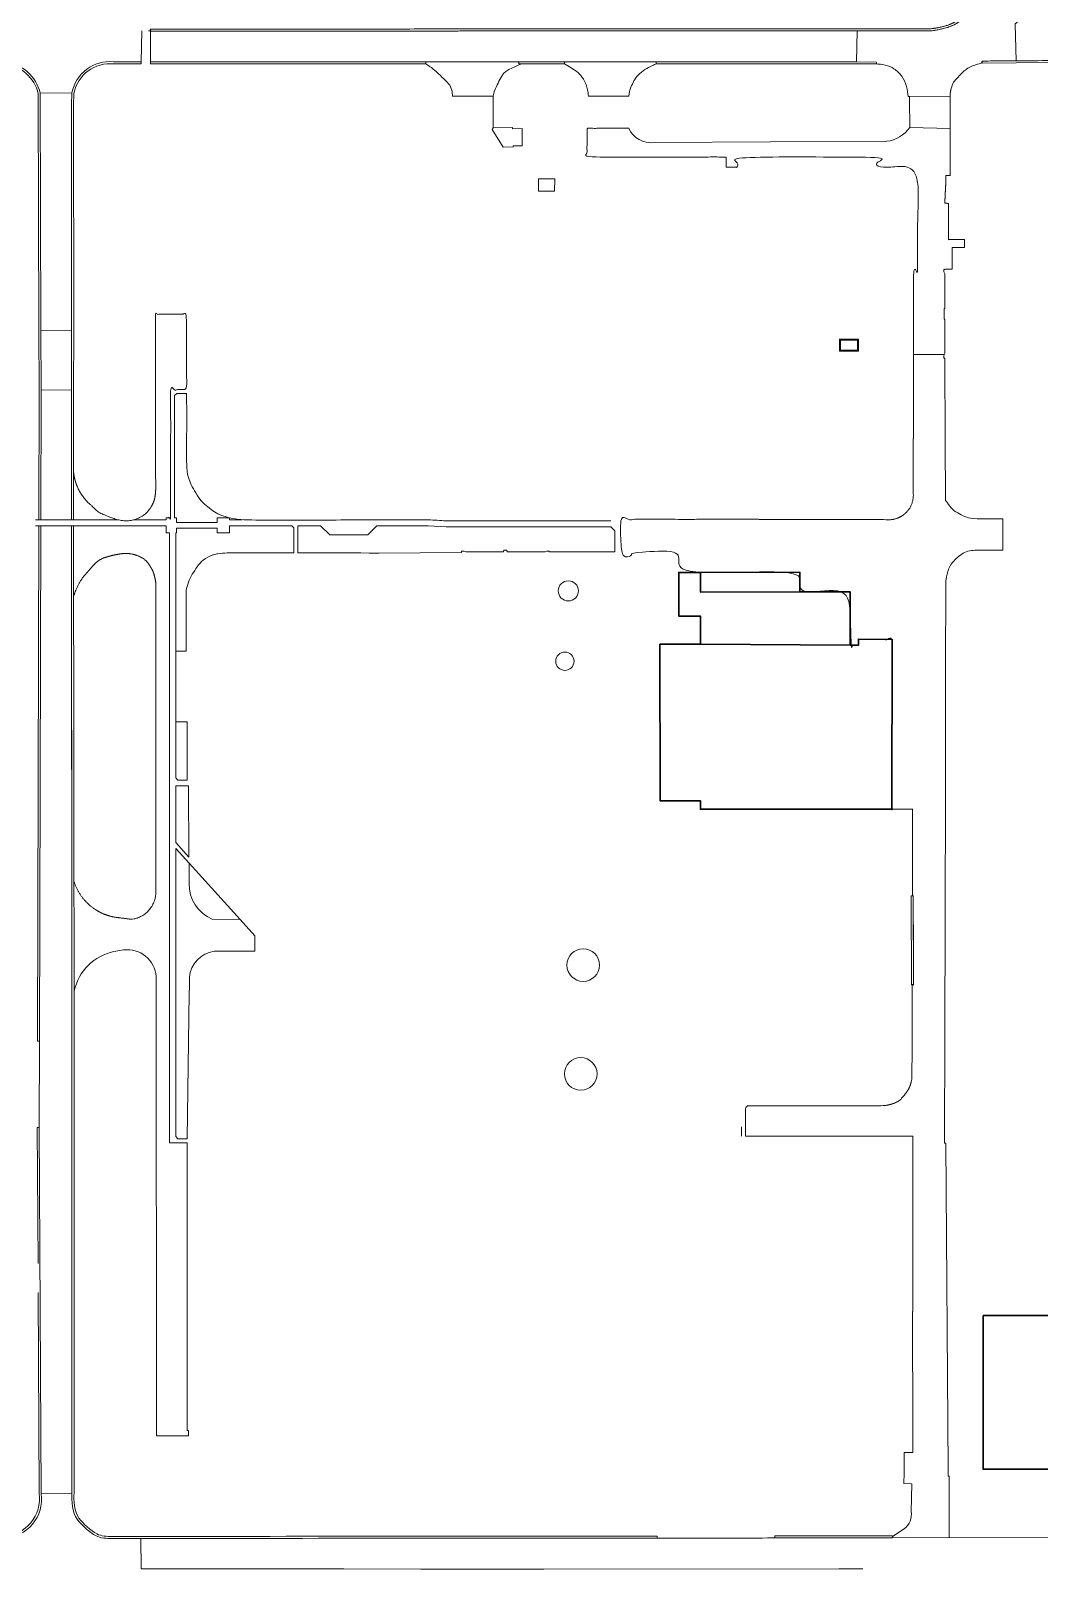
# Model space of a CAD drawing. Header units: millimetres. Extents: x 0 to 840, y 0 to 594.
# Drawn here: x 688.79 to 700.8, y 183.5 to 201.81 of the extents above; entities that cross this region are included whole.
import ezdxf

# ---------------------------------------------------------------- set-up
doc = ezdxf.new("R2010")
doc.units = ezdxf.units.MM
doc.layers.add('AC-0000-BESTAAND-co-06', color=1, linetype='Continuous')

msp = doc.modelspace()

# ---------------------------------------------------------------- linework, layer by layer
at = {"layer": 'AC-0000-BESTAAND-co-06', "linetype": 'Continuous', "lineweight": 13, "transparency": 33554687}
for p, q in [((690.109, 201.439), (690.114, 201.811)), ((698.621, 201.44), (698.627, 201.81)), ((688.906, 201.067), (689.284, 201.073)), ((694.295, 201.03), (693.814, 201.033)), ((699.252, 201.028), (699.734, 201.032)), ((699.255, 200.659), (699.736, 200.648)), ((688.915, 198.242), (689.28, 198.239)), ((699.669, 197.957), (699.298, 197.957)), ((688.916, 197.534), (689.279, 197.531)), ((689.303, 195.916), (689.303, 195.082)), ((690.677, 191.898), (690.677, 191.898)), ((689.284, 184.394), (688.918, 184.39))]:
    msp.add_line(p, q, dxfattribs=at)
at = {"layer": 'AC-0000-BESTAAND-co-06', "linetype": 'Continuous', "lineweight": 13, "transparency": 33554687, "flags": 128}
for points in [[(688.912, 195.988), (688.916, 197.534), (688.915, 198.242), (688.906, 201.067), (688.906, 201.067, 0.324421), (688.484, 201.436), (688.484, 201.436), (688.48, 201.436), (688.478, 201.869), (688.584, 201.924), (688.863, 201.924)], [(688.912, 195.988), (688.916, 197.534), (688.915, 198.242), (688.906, 201.067), (688.906, 201.067, 0.324421), (688.484, 201.436), (688.484, 201.436), (688.48, 201.436), (688.48, 201.414), (688.48, 201.414, -0.320714), (688.882, 201.06), (688.882, 201.06), (688.891, 198.242), (688.892, 197.534), (688.888, 195.988)], [(689.279, 195.988), (689.279, 197.531), (689.28, 198.239), (689.279, 200.927), (689.284, 201.073), (689.284, 201.073, -0.387185), (689.779, 201.44), (689.779, 201.44), (690.109, 201.439)], [(689.303, 195.988), (689.303, 196.557), (689.303, 197.532), (689.304, 198.239), (689.303, 200.927), (689.307, 201.065), (689.307, 201.065, -0.387185), (689.782, 201.416), (689.782, 201.416), (690.109, 201.415), (690.109, 201.439), (689.779, 201.44), (689.779, 201.44, 0.387185), (689.284, 201.073), (689.284, 201.073), (689.279, 200.927), (689.28, 198.239), (689.279, 197.531), (689.279, 196.557), (689.279, 195.988)], [(698.98, 200.494), (696.212, 200.478), (696.212, 200.478, -0.323645), (695.91, 200.649)], [(688.268, 183.858), (688.478, 183.859), (688.478, 183.859, 0.435748), (688.918, 184.39), (688.918, 184.39), (688.895, 188.751), (688.896, 189.782), (688.912, 195.916)], [(688.851, 195.916), (690.404, 195.916), (690.404, 195.832), (690.446, 195.832), (690.446, 188.571), (690.655, 188.571), (690.655, 185.143), (690.67, 185.143), (690.67, 185.083), (690.289, 185.083), (690.285, 190.549), (690.285, 190.549, 0.436082), (689.898, 190.866), (689.898, 190.866), (689.782, 190.846), (689.782, 190.846, 0.299808), (689.311, 190.379)], [(691.284, 191.228), (690.952, 191.234), (690.952, 191.234, -0.307854), (690.679, 191.656), (690.679, 191.656), (690.677, 191.898)], [(688.882, 186.787), (688.894, 184.394), (688.894, 184.394, -0.435748), (688.473, 183.883), (688.473, 183.883), (688.268, 183.882), (688.268, 183.858), (688.478, 183.859), (688.478, 183.859, 0.435748), (688.918, 184.39), (688.918, 184.39), (688.895, 188.751), (688.871, 188.751), (688.88, 187.135)], [(699.05, 183.868), (699.05, 183.881), (699.189, 183.975), (699.189, 183.975, 0.279234), (699.272, 184.181), (699.272, 184.181), (699.278, 184.511), (699.186, 184.512), (699.187, 184.64), (699.187, 184.882), (699.291, 184.882), (699.291, 185.842), (699.288, 185.842), (699.288, 186.562), (699.291, 186.562), (699.291, 186.611), (699.291, 188.651), (699.108, 188.651), (697.301, 188.651)], [(699.278, 184.511), (699.272, 184.181), (699.272, 184.181, -0.279234), (699.189, 183.975), (699.189, 183.975), (699.05, 183.881), (699.05, 183.868)]]:
    msp.add_lwpolyline(points, format="xyb", dxfattribs=at)
for points in [[(700.559, 201.932), (700.511, 201.894), (700.523, 201.452)], [(690.219, 201.441), (693.496, 201.442), (694.6, 201.441), (695.148, 201.442), (696.233, 201.442), (698.621, 201.44), (698.857, 201.437)], [(695.148, 201.442), (694.6, 201.441), (694.601, 201.416), (694.638, 201.417), (695.073, 201.416), (695.147, 201.417), (695.148, 201.442)], [(696.238, 201.417), (696.238, 201.442), (698.621, 201.44), (698.857, 201.437), (698.857, 201.415), (696.238, 201.417)], [(700.902, 201.431), (700.523, 201.428), (700.118, 201.426), (700.116, 201.448), (700.523, 201.452), (700.901, 201.455)], [(694.297, 200.653), (694.526, 200.658), (694.527, 200.643), (694.641, 200.645), (694.641, 200.441), (694.533, 200.44), (694.533, 200.428), (694.414, 200.423), (694.284, 200.634), (694.297, 200.653)], [(694.836, 199.902), (694.836, 200.047), (695.029, 200.046), (695.028, 199.902), (694.836, 199.902)], [(699.679, 196.219), (699.675, 196.929), (699.674, 197.913), (699.662, 197.913), (699.662, 197.943), (699.674, 197.969), (699.673, 198.377), (699.663, 198.377), (699.663, 198.503), (699.673, 198.503), (699.673, 198.693), (699.673, 198.915), (699.662, 198.939), (699.662, 198.969), (699.673, 198.969), (699.673, 198.971), (699.76, 198.971), (699.76, 199.013)], [(690.648, 197.491), (690.53, 197.491), (690.506, 197.467), (690.506, 196.012), (690.527, 196.012), (690.527, 195.956), (691.01, 195.956), (691.01, 196.012), (691.16, 196.012), (691.16, 195.988), (691.31, 195.988)], [(688.851, 195.988), (689.832, 195.988)], [(688.888, 195.916), (688.872, 189.782), (688.896, 189.782), (688.912, 195.916)], [(691.925, 195.594), (691.925, 195.891), (691.901, 195.916), (691.16, 195.916), (691.16, 195.832), (691.01, 195.832), (691.01, 195.888), (690.527, 195.888), (690.527, 195.832), (690.518, 195.832), (690.518, 192.914), (690.542, 192.889), (690.655, 192.889)], [(697.253, 188.76), (697.253, 188.651)], [(699.722, 183.868), (699.722, 184.603), (699.713, 184.603), (699.713, 184.684), (699.686, 188.565)], [(690.104, 183.86), (690.109, 183.497), (691.904, 183.497), (691.934, 183.497), (692.519, 183.496), (693.437, 183.495), (694.9, 183.495), (698.409, 183.497), (698.695, 183.499)], [(699.05, 183.868), (702.945, 183.87), (704.727, 183.871), (706.018, 183.87)]]:
    msp.add_lwpolyline(points, dxfattribs=at)
for points in [[(690.219, 201.441), (690.219, 201.417), (693.142, 201.416), (693.364, 201.417), (693.496, 201.416), (693.496, 201.442)], [(698.644, 198.137), (698.419, 198.137), (698.419, 197.996), (698.644, 197.996)], [(698.632, 198.125), (698.431, 198.125), (698.431, 198.008), (698.632, 198.008)], [(695.744, 195.605), (695.744, 195.855), (695.696, 195.903), (693.736, 195.903), (693.522, 195.916), (692.913, 195.916), (692.805, 195.808), (692.351, 195.808), (692.243, 195.916), (691.973, 195.916), (691.973, 195.594), (692.722, 195.593), (692.819, 195.592), (692.936, 195.592), (693.92, 195.598), (693.921, 195.616), (693.951, 195.616), (693.97, 195.606), (694.415, 195.607), (694.426, 195.628), (694.456, 195.628), (694.466, 195.607), (694.916, 195.607), (694.934, 195.616), (694.964, 195.616), (694.964, 195.607), (695.699, 195.607), (695.744, 195.606)], [(690.676, 191.97), (690.669, 192.82), (690.518, 192.82), (690.518, 192.145)], [(699.299, 190.45), (699.297, 191.512), (699.273, 191.512), (699.275, 190.45), (699.299, 190.45)], [(699.05, 183.892), (699.05, 183.868), (697.648, 183.865), (697.648, 183.889)]]:
    msp.add_lwpolyline(points, close=True, dxfattribs=at)
at = {"layer": 'AC-0000-BESTAAND-co-06', "linetype": 'Continuous', "lineweight": 30, "transparency": 33554687, "flags": 128}
for points in [[(698.547, 194.494), (698.546, 195.13), (697.948, 195.129), (696.763, 195.127), (696.763, 195.362), (696.506, 195.362), (696.506, 194.842), (696.521, 194.842), (696.763, 194.842), (696.763, 194.508), (698.547, 194.494)], [(696.763, 195.127), (696.763, 195.362), (697.948, 195.363), (697.948, 195.129)], [(696.763, 194.508), (696.282, 194.506), (696.283, 192.643), (696.763, 192.643), (696.763, 192.541), (699.043, 192.543), (699.045, 194.564), (698.644, 194.567), (698.644, 194.494), (698.547, 194.494), (696.763, 194.508)], [(705.021, 186.513), (705.027, 184.401), (702.714, 184.401), (702.714, 185.283), (702.024, 185.283), (702.024, 184.684), (700.128, 184.684), (700.128, 185.184), (700.129, 185.477), (700.129, 186.514), (705.021, 186.513)]]:
    msp.add_lwpolyline(points, dxfattribs=at)
at = {"layer": 'AC-0000-BESTAAND-co-06', "linetype": 'Continuous', "lineweight": 13, "transparency": 33554687, "flags": 128}
msp.add_lwpolyline([(690.975, 190.85), (691.051, 190.852), (691.269, 190.851), (691.384, 190.85), (691.461, 190.85), (691.461, 191.033), (691.284, 191.228), (690.677, 191.898), (690.518, 192.074), (690.518, 188.644), (690.542, 188.619), (690.655, 188.619), (690.68, 190.352), (690.682, 190.426), (690.681, 190.541), (690.681, 190.541, -0.346356), (690.975, 190.85)], format="xyb", close=True, dxfattribs=at)
at = {"layer": 'AC-0000-BESTAAND-co-06', "linetype": 'Continuous', "lineweight": 13, "transparency": 33554687}
for centre, radius in [((695.191, 195.141), 0.12), ((695.15, 194.304), 0.109), ((695.368, 190.686), 0.194), ((695.339, 189.39), 0.194)]:
    msp.add_circle(centre, radius, dxfattribs=at)
msp.add_arc((698.931, 200.886), 0.395, 277.0561, 324.8507, dxfattribs=at)
for points, weights, knots in [([(699.648, 206.227), (699.648, 206.227), (696.504, 206.228), (693.361, 206.23), (690.218, 206.231), (690.218, 206.223), (690.218, 206.215), (690.218, 206.207), (693.165, 206.206), (696.113, 206.205), (699.06, 206.205), (699.255, 206.204), (699.449, 206.203), (699.643, 206.203), (699.819, 206.197), (699.953, 206.082), (699.987, 205.91), (699.987, 205.897), (699.987, 205.885), (699.988, 205.873), (699.987, 204.779), (699.987, 203.686), (699.986, 202.592), (699.987, 202.489), (699.988, 202.385), (699.989, 202.281), (699.988, 202.238), (699.977, 202.178), (699.959, 202.135), (699.936, 202.079), (699.896, 202.022), (699.86, 201.973), (699.787, 201.875), (699.585, 201.844), (699.51, 201.834), (699.216, 201.834), (698.921, 201.834), (698.627, 201.834), (697.46, 201.834), (696.293, 201.833), (695.126, 201.832), (693.49, 201.831), (691.854, 201.831), (690.218, 201.83), (690.218, 201.822), (690.218, 201.814), (690.218, 201.806), (691.854, 201.807), (693.49, 201.807), (695.126, 201.808), (696.293, 201.809), (697.46, 201.81), (698.627, 201.81), (698.923, 201.81), (699.219, 201.81), (699.515, 201.81), (699.592, 201.82), (699.801, 201.852), (699.876, 201.954), (699.915, 202.006), (699.957, 202.067), (699.981, 202.126), (700, 202.172), (700.012, 202.236), (700.013, 202.281), (700.012, 202.385), (700.011, 202.489), (700.01, 202.592), (700.011, 203.686), (700.011, 204.78), (700.012, 205.874), (700.01, 205.89), (700.009, 205.906), (700.007, 205.922), (699.972, 206.102), (699.831, 206.221), (699.648, 206.227)], [1, 1, 1, 1, 1, 1, 1, 1, 1, 1, 1, 1, 1, 1, 0.854672133793, 0.854672133793, 1, 1, 1, 1, 1, 1, 1, 1, 1, 1, 1, 1, 1, 1, 1, 1, 1, 1, 1, 1, 1, 1, 1, 1, 1, 1, 1, 1, 1, 1, 1, 1, 1, 1, 1, 1, 1, 1, 1, 1, 1, 1, 1, 1, 1, 1, 1, 1, 1, 1, 1, 1, 1, 1, 1, 1, 1, 1, 0.854672133793, 0.854672133793, 1], [0, 0, 0, 0, 0.013889, 0.027778, 0.027778, 0.027778, 0.055556, 0.055556, 0.055556, 0.083333, 0.083333, 0.083333, 0.111111, 0.111111, 0.111111, 0.222222, 0.222222, 0.222222, 0.259259, 0.259259, 0.259259, 0.296296, 0.296296, 0.296296, 0.333333, 0.333333, 0.333333, 0.356542, 0.356542, 0.356542, 0.386022, 0.386022, 0.386022, 0.444444, 0.444444, 0.444444, 0.481481, 0.481481, 0.481481, 0.518519, 0.518519, 0.518519, 0.555556, 0.555556, 0.555556, 0.583333, 0.583333, 0.583333, 0.611111, 0.611111, 0.611111, 0.638889, 0.638889, 0.638889, 0.666667, 0.666667, 0.666667, 0.7243, 0.7243, 0.7243, 0.754248, 0.754248, 0.754248, 0.777778, 0.777778, 0.777778, 0.814815, 0.814815, 0.814815, 0.851852, 0.851852, 0.851852, 0.888889, 0.888889, 0.888889, 1, 1, 1, 1]), ([(699.76, 199.013), (699.76, 199.085), (699.76, 199.157), (699.76, 199.229), (699.809, 199.229), (699.858, 199.229), (699.907, 199.229), (699.907, 199.26), (699.907, 199.292), (699.907, 199.324), (699.843, 199.324), (699.779, 199.323), (699.715, 199.323), (699.714, 199.467), (699.714, 199.611), (699.714, 199.755), (699.7, 199.756), (699.686, 199.756), (699.672, 199.757), (699.673, 199.782), (699.674, 199.807), (699.675, 199.831), (699.677, 199.876), (699.68, 199.92), (699.682, 199.964), (699.683, 200.005), (699.683, 200.045), (699.684, 200.086), (699.701, 200.085), (699.718, 200.085), (699.735, 200.085), (699.735, 200.273), (699.735, 200.461), (699.736, 200.648), (699.735, 200.776), (699.735, 200.904), (699.734, 201.032), (699.736, 201.076), (699.748, 201.157), (699.781, 201.201), (699.817, 201.25), (699.868, 201.301), (699.915, 201.342), (699.969, 201.389), (700.066, 201.415), (700.118, 201.426), (700.118, 201.433), (700.117, 201.441), (700.116, 201.448), (700.252, 201.45), (700.387, 201.451), (700.523, 201.452), (700.649, 201.453), (700.775, 201.454), (700.901, 201.455), (704.014, 201.457), (707.127, 201.459), (710.24, 201.461), (710.64, 201.458), (711.04, 201.455), (711.44, 201.452), (711.515, 201.451), (711.591, 201.45), (711.667, 201.449), (711.925, 201.441), (712.104, 201.256), (712.105, 200.999), (712.105, 200.835), (712.106, 200.672), (712.107, 200.509), (712.108, 200.168), (712.11, 199.826), (712.112, 199.485)], [1, 1, 1, 1, 1, 1, 1, 1, 1, 1, 1, 1, 1, 1, 1, 1, 1, 1, 1, 1, 1, 1, 1, 1, 1, 1, 1, 1, 1, 1, 1, 1, 1, 1, 1, 1, 1, 1, 1, 1, 1, 1, 1, 1, 1, 1, 1, 1, 1, 1, 1, 1, 1, 1, 1, 1, 1, 1, 1, 1, 1, 1, 1, 1, 0.812744543342, 0.812744543342, 1, 1, 1, 1, 1, 1, 1], [0, 0, 0, 0, 0.016667, 0.016667, 0.016667, 0.033333, 0.033333, 0.033333, 0.05, 0.05, 0.05, 0.066667, 0.066667, 0.066667, 0.083333, 0.083333, 0.083333, 0.1, 0.1, 0.1, 0.116667, 0.116667, 0.116667, 0.133333, 0.133333, 0.133333, 0.15, 0.15, 0.15, 0.166667, 0.166667, 0.166667, 0.183333, 0.183333, 0.183333, 0.2, 0.2, 0.2, 0.259399, 0.259399, 0.259399, 0.325483, 0.325483, 0.325483, 0.4, 0.4, 0.4, 0.433333, 0.433333, 0.433333, 0.466667, 0.466667, 0.466667, 0.5, 0.5, 0.5, 0.533333, 0.533333, 0.533333, 0.566667, 0.566667, 0.566667, 0.6, 0.6, 0.6, 0.8, 0.8, 0.8, 0.9, 0.9, 0.9, 1, 1, 1, 1]), ([(697.301, 188.651), (697.301, 188.763), (697.301, 188.875), (697.301, 188.987), (697.31, 188.995), (697.318, 189.004), (697.326, 189.012), (697.868, 189.012), (698.409, 189.012), (698.951, 189.012), (698.997, 189.019), (699.102, 189.039), (699.149, 189.09), (699.18, 189.124), (699.213, 189.164), (699.237, 189.204), (699.261, 189.243), (699.275, 189.301), (699.28, 189.339), (699.28, 189.339), (699.28, 189.339), (699.28, 189.339), (699.28, 189.379), (699.281, 189.418), (699.281, 189.457), (699.283, 189.788), (699.284, 190.119), (699.285, 190.45), (699.29, 190.45), (699.294, 190.45), (699.299, 190.45), (699.298, 190.804), (699.297, 191.158), (699.297, 191.512), (699.294, 191.512), (699.291, 191.512), (699.288, 191.512), (699.288, 191.856), (699.288, 192.2), (699.289, 192.543), (699.289, 192.543), (699.289, 192.543), (699.289, 192.543), (699.207, 192.543), (699.125, 192.543), (699.043, 192.543), (699.043, 193.217), (699.044, 193.89), (699.045, 194.564), (698.911, 194.565), (698.777, 194.566), (698.644, 194.567), (698.644, 194.542), (698.644, 194.518), (698.644, 194.494), (698.612, 194.494), (698.58, 194.494), (698.547, 194.494), (698.547, 194.706), (698.547, 194.918), (698.546, 195.13), (698.347, 195.13), (698.148, 195.129), (697.948, 195.129), (697.948, 195.207), (697.948, 195.285), (697.948, 195.363), (697.467, 195.363), (696.987, 195.362), (696.506, 195.362), (696.506, 195.442), (696.506, 195.522), (696.506, 195.602), (696.319, 195.602), (696.131, 195.602), (695.943, 195.602), (695.943, 195.588), (695.943, 195.573), (695.943, 195.558), (695.901, 195.558), (695.859, 195.558), (695.817, 195.558), (695.817, 195.704), (695.817, 195.849), (695.816, 195.995), (695.891, 195.995), (695.966, 195.995), (696.041, 195.995), (696.202, 195.995), (696.362, 195.994), (696.523, 195.993), (696.618, 195.993), (696.714, 195.993), (696.81, 195.994), (696.844, 195.994), (696.877, 195.994), (696.911, 195.994), (697.04, 195.994), (697.168, 195.994), (697.297, 195.994), (697.377, 195.994), (697.457, 195.993), (697.538, 195.993), (698.032, 195.992), (698.527, 195.991), (699.021, 195.989), (699.202, 195.999), (699.318, 196.138), (699.295, 196.318), (699.296, 196.458), (699.296, 196.598), (699.297, 196.739), (699.298, 197.479), (699.298, 198.22), (699.299, 198.96), (699.315, 198.96), (699.331, 198.96), (699.348, 198.96), (699.348, 199.369), (699.348, 199.778), (699.348, 200.187), (699.192, 200.187), (699.036, 200.187), (698.88, 200.187), (698.88, 200.227), (698.88, 200.267), (698.88, 200.307), (698.32, 200.307), (697.76, 200.307), (697.2, 200.307), (697.2, 200.267), (697.2, 200.227), (697.2, 200.187), (697.156, 200.187), (697.113, 200.187), (697.069, 200.187), (697.069, 200.227), (697.069, 200.267), (697.069, 200.307), (696.517, 200.307), (695.964, 200.307), (695.412, 200.307), (695.413, 200.421), (695.415, 200.535), (695.416, 200.649), (695.581, 200.649), (695.745, 200.649), (695.91, 200.649)], [1, 1, 1, 1, 1, 1, 1, 1, 1, 1, 1, 1, 1, 1, 1, 1, 1, 1, 1, 1, 1, 1, 1, 1, 1, 1, 1, 1, 1, 1, 1, 1, 1, 1, 1, 1, 1, 1, 1, 1, 1, 1, 1, 1, 1, 1, 1, 1, 1, 1, 1, 1, 1, 1, 1, 1, 1, 1, 1, 1, 1, 1, 1, 1, 1, 1, 1, 1, 1, 1, 1, 1, 1, 1, 1, 1, 1, 1, 1, 1, 1, 1, 1, 1, 1, 1, 1, 1, 1, 1, 1, 1, 1, 1, 1, 1, 1, 1, 1, 1, 1, 1, 1, 1, 1, 1, 0.788004934368, 0.788004934368, 1, 1, 1, 1, 1, 1, 1, 1, 1, 1, 1, 1, 1, 1, 1, 1, 1, 1, 1, 1, 1, 1, 1, 1, 1, 1, 1, 1, 1, 1, 1, 1, 1, 1, 1, 1, 1, 1, 1, 1], [0, 0, 0, 0, 0.02381, 0.02381, 0.02381, 0.047619, 0.047619, 0.047619, 0.071429, 0.071429, 0.071429, 0.101859, 0.101859, 0.101859, 0.122514, 0.122514, 0.122514, 0.142857, 0.142857, 0.142857, 0.214286, 0.214286, 0.214286, 0.238095, 0.238095, 0.238095, 0.261905, 0.261905, 0.261905, 0.285714, 0.285714, 0.285714, 0.357143, 0.357143, 0.357143, 0.428571, 0.428571, 0.428571, 0.5, 0.5, 0.5, 0.571429, 0.571429, 0.571429, 0.642857, 0.642857, 0.642857, 0.648352, 0.648352, 0.648352, 0.653846, 0.653846, 0.653846, 0.659341, 0.659341, 0.659341, 0.664835, 0.664835, 0.664835, 0.67033, 0.67033, 0.67033, 0.675824, 0.675824, 0.675824, 0.681319, 0.681319, 0.681319, 0.686813, 0.686813, 0.686813, 0.692308, 0.692308, 0.692308, 0.697802, 0.697802, 0.697802, 0.703297, 0.703297, 0.703297, 0.708791, 0.708791, 0.708791, 0.714286, 0.714286, 0.714286, 0.72449, 0.72449, 0.72449, 0.734694, 0.734694, 0.734694, 0.744898, 0.744898, 0.744898, 0.755102, 0.755102, 0.755102, 0.765306, 0.765306, 0.765306, 0.77551, 0.77551, 0.77551, 0.785714, 0.785714, 0.785714, 0.857143, 0.857143, 0.857143, 0.892857, 0.892857, 0.892857, 0.928571, 0.928571, 0.928571, 0.935065, 0.935065, 0.935065, 0.941558, 0.941558, 0.941558, 0.948052, 0.948052, 0.948052, 0.954545, 0.954545, 0.954545, 0.961039, 0.961039, 0.961039, 0.967532, 0.967532, 0.967532, 0.974026, 0.974026, 0.974026, 0.980519, 0.980519, 0.980519, 0.987013, 0.987013, 0.987013, 0.993506, 0.993506, 0.993506, 1, 1, 1, 1]), ([(690.022, 195.988), (690.15, 195.988), (690.277, 195.988), (690.404, 195.988), (690.404, 195.996), (690.404, 196.004), (690.404, 196.012), (690.422, 196.012), (690.44, 196.012), (690.458, 196.012), (690.458, 196.521), (690.458, 197.03), (690.458, 197.539), (690.521, 197.539), (690.585, 197.539), (690.648, 197.539), (690.647, 197.839), (690.646, 198.138), (690.645, 198.438), (690.584, 198.437), (690.522, 198.437), (690.461, 198.436), (690.4, 198.436), (690.338, 198.436), (690.277, 198.435), (690.278, 197.755), (690.279, 197.075), (690.28, 196.395), (690.283, 196.34), (690.277, 196.248), (690.252, 196.192), (690.228, 196.137), (690.189, 196.078), (690.124, 196.035), (690.048, 195.986), (689.969, 195.969), (689.893, 195.977), (689.802, 195.987), (689.711, 196.028), (689.62, 196.068), (689.574, 196.089), (689.538, 196.143), (689.509, 196.162), (689.39, 196.263), (689.318, 196.402), (689.303, 196.557), (689.303, 196.367), (689.303, 196.178), (689.303, 195.988)], [1, 1, 1, 1, 1, 1, 1, 1, 1, 1, 1, 1, 1, 1, 1, 1, 1, 1, 1, 1, 1, 1, 1, 1, 1, 1, 1, 1, 1, 1, 1, 1, 1, 1, 1, 1, 1, 1, 1, 1, 1, 1, 1, 0.951515672792, 0.951515672792, 1, 1, 1, 1], [0, 0, 0, 0, 0.04, 0.04, 0.04, 0.08, 0.08, 0.08, 0.12, 0.12, 0.12, 0.16, 0.16, 0.16, 0.2, 0.2, 0.2, 0.25, 0.25, 0.25, 0.3, 0.3, 0.3, 0.35, 0.35, 0.35, 0.4, 0.4, 0.4, 0.437949, 0.437949, 0.437949, 0.475435, 0.475435, 0.475435, 0.519618, 0.519618, 0.519618, 0.573043, 0.573043, 0.573043, 0.6, 0.6, 0.6, 0.8, 0.8, 0.8, 1, 1, 1, 1]), ([(689.303, 195.082), (689.329, 195.148), (689.371, 195.254), (689.43, 195.321), (689.491, 195.388), (689.542, 195.467), (689.624, 195.516), (689.651, 195.532), (689.679, 195.54), (689.708, 195.548), (689.768, 195.566), (689.828, 195.579), (689.888, 195.585), (689.971, 195.593), (690.055, 195.575), (690.137, 195.523), (690.181, 195.495), (690.202, 195.454), (690.225, 195.417), (690.258, 195.366), (690.276, 195.286), (690.281, 195.237), (690.281, 194.019), (690.281, 192.802), (690.281, 191.585), (690.296, 191.398), (690.178, 191.253), (689.992, 191.231), (689.94, 191.238), (689.887, 191.245), (689.834, 191.251), (689.579, 191.278), (689.382, 191.441), (689.307, 191.686)], [1, 1, 1, 1, 1, 1, 1, 1, 1, 1, 1, 1, 1, 1, 1, 1, 1, 1, 1, 1, 1, 1, 1, 1, 1, 0.813167322326, 0.813167322326, 1, 1, 1, 1, 0.888873648923, 0.888873648923, 1], [0, 0, 0, 0, 0.038548, 0.038548, 0.038548, 0.077774, 0.077774, 0.077774, 0.090695, 0.090695, 0.090695, 0.116793, 0.116793, 0.116793, 0.153414, 0.153414, 0.153414, 0.173139, 0.173139, 0.173139, 0.2, 0.2, 0.2, 0.4, 0.4, 0.4, 0.6, 0.6, 0.6, 0.8, 0.8, 0.8, 1, 1, 1, 1])]:
    msp.add_rational_spline(points, weights, degree=3, knots=knots, dxfattribs=at)
for points, knots in [([(700.013, 202.281), (700.012, 202.236), (700, 202.172), (699.981, 202.126), (699.957, 202.067), (699.915, 202.006), (699.876, 201.954), (699.801, 201.852), (699.592, 201.82), (699.515, 201.81), (699.219, 201.81), (698.923, 201.81), (698.627, 201.81), (697.46, 201.81), (696.293, 201.809), (695.126, 201.808), (693.49, 201.807), (691.854, 201.807), (690.218, 201.806), (690.219, 201.684), (690.219, 201.562), (690.219, 201.441)], [0, 0, 0, 0, 0.105886, 0.105886, 0.105886, 0.240651, 0.240651, 0.240651, 0.5, 0.5, 0.5, 0.625, 0.625, 0.625, 0.75, 0.75, 0.75, 0.875, 0.875, 0.875, 1, 1, 1, 1]), ([(693.496, 201.442), (693.496, 201.433), (693.496, 201.425), (693.496, 201.416), (693.527, 201.395), (693.568, 201.369), (693.6, 201.34), (693.658, 201.287), (693.717, 201.232), (693.769, 201.176), (693.802, 201.14), (693.811, 201.069), (693.814, 201.033)], [0, 0, 0, 0, 0.5, 0.5, 0.5, 0.625675, 0.625675, 0.625675, 0.854203, 0.854203, 0.854203, 1, 1, 1, 1]), ([(694.295, 200.65), (694.295, 200.777), (694.295, 200.904), (694.295, 201.03), (694.299, 201.053), (694.307, 201.079), (694.317, 201.102), (694.34, 201.159), (694.369, 201.216), (694.399, 201.271), (694.443, 201.353), (694.59, 201.394), (694.638, 201.417), (694.626, 201.416), (694.613, 201.416), (694.601, 201.416), (694.601, 201.424), (694.601, 201.433), (694.6, 201.441)], [0, 0, 0, 0, 0.333333, 0.333333, 0.333333, 0.379408, 0.379408, 0.379408, 0.494426, 0.494426, 0.494426, 0.666667, 0.666667, 0.666667, 0.833333, 0.833333, 0.833333, 1, 1, 1, 1]), ([(698.857, 201.437), (698.857, 201.43), (698.857, 201.423), (698.857, 201.415), (698.912, 201.413), (699.011, 201.398), (699.067, 201.358), (699.1, 201.334), (699.134, 201.301), (699.16, 201.269), (699.21, 201.207), (699.231, 201.089), (699.235, 201.029), (699.24, 201.028), (699.246, 201.028), (699.252, 201.028), (699.253, 200.905), (699.254, 200.782), (699.255, 200.659)], [0, 0, 0, 0, 0.333333, 0.333333, 0.333333, 0.454667, 0.454667, 0.454667, 0.526228, 0.526228, 0.526228, 0.666667, 0.666667, 0.666667, 0.833333, 0.833333, 0.833333, 1, 1, 1, 1]), ([(690.648, 197.491), (690.649, 197.389), (690.649, 197.287), (690.649, 197.185), (690.649, 197.016), (690.648, 196.846), (690.648, 196.676), (690.65, 196.643), (690.651, 196.61), (690.653, 196.577), (690.659, 196.526), (690.676, 196.456), (690.703, 196.405), (690.737, 196.34), (690.773, 196.273), (690.823, 196.212), (690.869, 196.158), (690.927, 196.118), (690.981, 196.082), (691.076, 196.018), (691.236, 195.992), (691.331, 195.987), (691.456, 195.985), (691.581, 195.984), (691.707, 195.983), (691.947, 195.983), (692.188, 195.984), (692.428, 195.985), (692.58, 195.986), (692.732, 195.987), (692.884, 195.988), (692.892, 195.988), (692.901, 195.988), (692.91, 195.988), (693.115, 195.988), (693.319, 195.988), (693.524, 195.988), (693.596, 195.984), (693.667, 195.979), (693.738, 195.975), (694.391, 195.975), (695.044, 195.975), (695.696, 195.975)], [0, 0, 0, 0, 0.111111, 0.111111, 0.111111, 0.222222, 0.222222, 0.222222, 0.333333, 0.333333, 0.333333, 0.394764, 0.394764, 0.394764, 0.472542, 0.472542, 0.472542, 0.542454, 0.542454, 0.542454, 0.666667, 0.666667, 0.666667, 0.714286, 0.714286, 0.714286, 0.761905, 0.761905, 0.761905, 0.809524, 0.809524, 0.809524, 0.857143, 0.857143, 0.857143, 0.904762, 0.904762, 0.904762, 0.952381, 0.952381, 0.952381, 1, 1, 1, 1]), ([(699.679, 196.219), (699.708, 196.19), (699.749, 196.112), (699.804, 196.083), (699.861, 196.053), (699.919, 196.014), (699.977, 196.006), (700.027, 195.999), (700.09, 195.997), (700.14, 195.998), (700.215, 195.999), (700.29, 195.999), (700.364, 196), (700.364, 195.875), (700.364, 195.75), (700.364, 195.625)], [0, 0, 0, 0, 0.171728, 0.171728, 0.171728, 0.348027, 0.348027, 0.348027, 0.5, 0.5, 0.5, 0.75, 0.75, 0.75, 1, 1, 1, 1]), ([(699.05, 183.868), (698.583, 183.867), (698.116, 183.866), (697.648, 183.865), (697.64, 183.865), (697.631, 183.865), (697.622, 183.865), (697.462, 183.865), (697.302, 183.864), (697.142, 183.864), (696.861, 183.864), (696.581, 183.864), (696.3, 183.864), (696.283, 183.864), (696.266, 183.863), (696.249, 183.863), (694.201, 183.862), (692.154, 183.861), (690.107, 183.86), (689.988, 183.86), (689.87, 183.859), (689.751, 183.859), (689.704, 183.857), (689.62, 183.865), (689.571, 183.891), (689.49, 183.933), (689.4, 184.016), (689.345, 184.088), (689.288, 184.163), (689.28, 184.321), (689.284, 184.394), (689.282, 188.235), (689.281, 192.075), (689.279, 195.916)], [0, 0, 0, 0, 0.047619, 0.047619, 0.047619, 0.095238, 0.095238, 0.095238, 0.142857, 0.142857, 0.142857, 0.190476, 0.190476, 0.190476, 0.238095, 0.238095, 0.238095, 0.285714, 0.285714, 0.285714, 0.333333, 0.333333, 0.333333, 0.410105, 0.410105, 0.410105, 0.535748, 0.535748, 0.535748, 0.666667, 0.666667, 0.666667, 1, 1, 1, 1]), ([(689.279, 195.916), (689.279, 195.638), (689.279, 195.36), (689.279, 195.082), (689.28, 193.95), (689.28, 192.818), (689.281, 191.686), (689.281, 191.25), (689.281, 190.815), (689.281, 190.379), (689.282, 188.384), (689.283, 186.389), (689.284, 184.394), (689.28, 184.321), (689.288, 184.163), (689.345, 184.088), (689.4, 184.016), (689.49, 183.933), (689.571, 183.891), (689.62, 183.865), (689.704, 183.857), (689.751, 183.859), (689.87, 183.859), (689.988, 183.86), (690.107, 183.86), (692.154, 183.861), (694.201, 183.862), (696.249, 183.863), (696.249, 183.871), (696.249, 183.879), (696.249, 183.887), (694.201, 183.886), (692.154, 183.885), (690.107, 183.884), (689.989, 183.884), (689.871, 183.883), (689.753, 183.883), (689.708, 183.881), (689.628, 183.888), (689.581, 183.913), (689.505, 183.954), (689.419, 184.032), (689.367, 184.101), (689.312, 184.173), (689.304, 184.326), (689.308, 184.397), (689.309, 186.391), (689.31, 188.385), (689.311, 190.379), (689.31, 190.688), (689.309, 190.996), (689.308, 191.304), (689.308, 191.432), (689.307, 191.559), (689.307, 191.686), (689.306, 192.818), (689.305, 193.95), (689.303, 195.082), (689.303, 195.36), (689.303, 195.638), (689.303, 195.916)], [0, 0, 0, 0, 0.05, 0.05, 0.05, 0.1, 0.1, 0.1, 0.15, 0.15, 0.15, 0.2, 0.2, 0.2, 0.239276, 0.239276, 0.239276, 0.276969, 0.276969, 0.276969, 0.3, 0.3, 0.3, 0.35, 0.35, 0.35, 0.4, 0.4, 0.4, 0.5, 0.5, 0.5, 0.6, 0.6, 0.6, 0.7, 0.7, 0.7, 0.722905, 0.722905, 0.722905, 0.760347, 0.760347, 0.760347, 0.8, 0.8, 0.8, 0.833333, 0.833333, 0.833333, 0.866667, 0.866667, 0.866667, 0.9, 0.9, 0.9, 0.95, 0.95, 0.95, 1, 1, 1, 1]), ([(690.655, 192.889), (690.655, 193.12), (690.655, 193.351), (690.655, 193.582), (690.609, 193.582), (690.563, 193.582), (690.518, 193.582), (690.518, 193.862), (690.518, 194.142), (690.518, 194.422), (690.56, 194.422), (690.602, 194.422), (690.644, 194.422), (690.643, 194.465), (690.643, 194.507), (690.642, 194.55), (690.642, 194.75), (690.642, 194.95), (690.642, 195.15), (690.642, 195.15), (690.642, 195.149), (690.642, 195.149), (690.654, 195.204), (690.679, 195.285), (690.716, 195.34), (690.755, 195.398), (690.789, 195.463), (690.847, 195.509), (690.883, 195.537), (690.921, 195.555), (690.962, 195.569), (690.964, 195.57), (690.967, 195.571), (690.969, 195.572), (690.986, 195.577), (691.003, 195.581), (691.021, 195.583), (691.092, 195.593), (691.167, 195.595), (691.238, 195.594), (691.242, 195.594), (691.247, 195.595), (691.252, 195.595), (691.477, 195.595), (691.701, 195.595), (691.925, 195.594)], [0, 0, 0, 0, 0.02381, 0.02381, 0.02381, 0.047619, 0.047619, 0.047619, 0.071429, 0.071429, 0.071429, 0.095238, 0.095238, 0.095238, 0.119048, 0.119048, 0.119048, 0.142857, 0.142857, 0.142857, 0.285714, 0.285714, 0.285714, 0.339198, 0.339198, 0.339198, 0.394977, 0.394977, 0.394977, 0.428571, 0.428571, 0.428571, 0.571429, 0.571429, 0.571429, 0.599298, 0.599298, 0.599298, 0.714286, 0.714286, 0.714286, 0.857143, 0.857143, 0.857143, 1, 1, 1, 1]), ([(699.686, 188.565), (699.68, 188.565), (699.675, 188.565), (699.67, 188.565), (699.67, 188.765), (699.67, 188.965), (699.67, 189.165), (699.674, 190.455), (699.677, 191.744), (699.681, 193.034), (699.681, 193.504), (699.68, 193.975), (699.68, 194.445), (699.682, 194.717), (699.684, 194.988), (699.686, 195.26), (699.691, 195.314), (699.712, 195.426), (699.764, 195.481), (699.8, 195.521), (699.846, 195.563), (699.89, 195.59), (699.933, 195.616), (700.004, 195.625), (700.046, 195.626), (700.152, 195.626), (700.258, 195.625), (700.364, 195.625)], [0, 0, 0, 0, 0.066667, 0.066667, 0.066667, 0.133333, 0.133333, 0.133333, 0.2, 0.2, 0.2, 0.266667, 0.266667, 0.266667, 0.333333, 0.333333, 0.333333, 0.472786, 0.472786, 0.472786, 0.572029, 0.572029, 0.572029, 0.666667, 0.666667, 0.666667, 1, 1, 1, 1])]:
    msp.add_open_spline(points, degree=3, knots=knots, dxfattribs=at)
at = {"layer": 'AC-0000-BESTAAND-co-06', "linetype": 'Continuous', "lineweight": 0, "transparency": 33554687}
msp.add_open_spline([(696.238, 201.417), (696.238, 201.425), (696.238, 201.433), (696.238, 201.442), (695.875, 201.442), (695.511, 201.442), (695.148, 201.442), (695.148, 201.434), (695.147, 201.425), (695.147, 201.417), (695.198, 201.384), (695.248, 201.352), (695.299, 201.319), (695.316, 201.308), (695.328, 201.291), (695.341, 201.276), (695.352, 201.262), (695.362, 201.249), (695.371, 201.234), (695.384, 201.213), (695.394, 201.192), (695.402, 201.169), (695.41, 201.149), (695.417, 201.129), (695.42, 201.108), (695.424, 201.083), (695.428, 201.058), (695.432, 201.033), (695.592, 201.032), (695.751, 201.032), (695.91, 201.032), (695.913, 201.064), (695.922, 201.107), (695.936, 201.139), (695.959, 201.187), (695.981, 201.239), (696.022, 201.281), (696.073, 201.332), (696.129, 201.369), (696.193, 201.397), (696.208, 201.403), (696.223, 201.41), (696.238, 201.417)], degree=3, knots=[0, 0, 0, 0, 0.083333, 0.083333, 0.083333, 0.166667, 0.166667, 0.166667, 0.333333, 0.333333, 0.333333, 0.392973, 0.392973, 0.392973, 0.412865, 0.412865, 0.412865, 0.430005, 0.430005, 0.430005, 0.453633, 0.453633, 0.453633, 0.474862, 0.474862, 0.474862, 0.5, 0.5, 0.5, 0.666667, 0.666667, 0.666667, 0.704586, 0.704586, 0.704586, 0.761882, 0.761882, 0.761882, 0.833333, 0.833333, 0.833333, 1, 1, 1, 1], dxfattribs=at)

doc.saveas('drawing.dxf')
